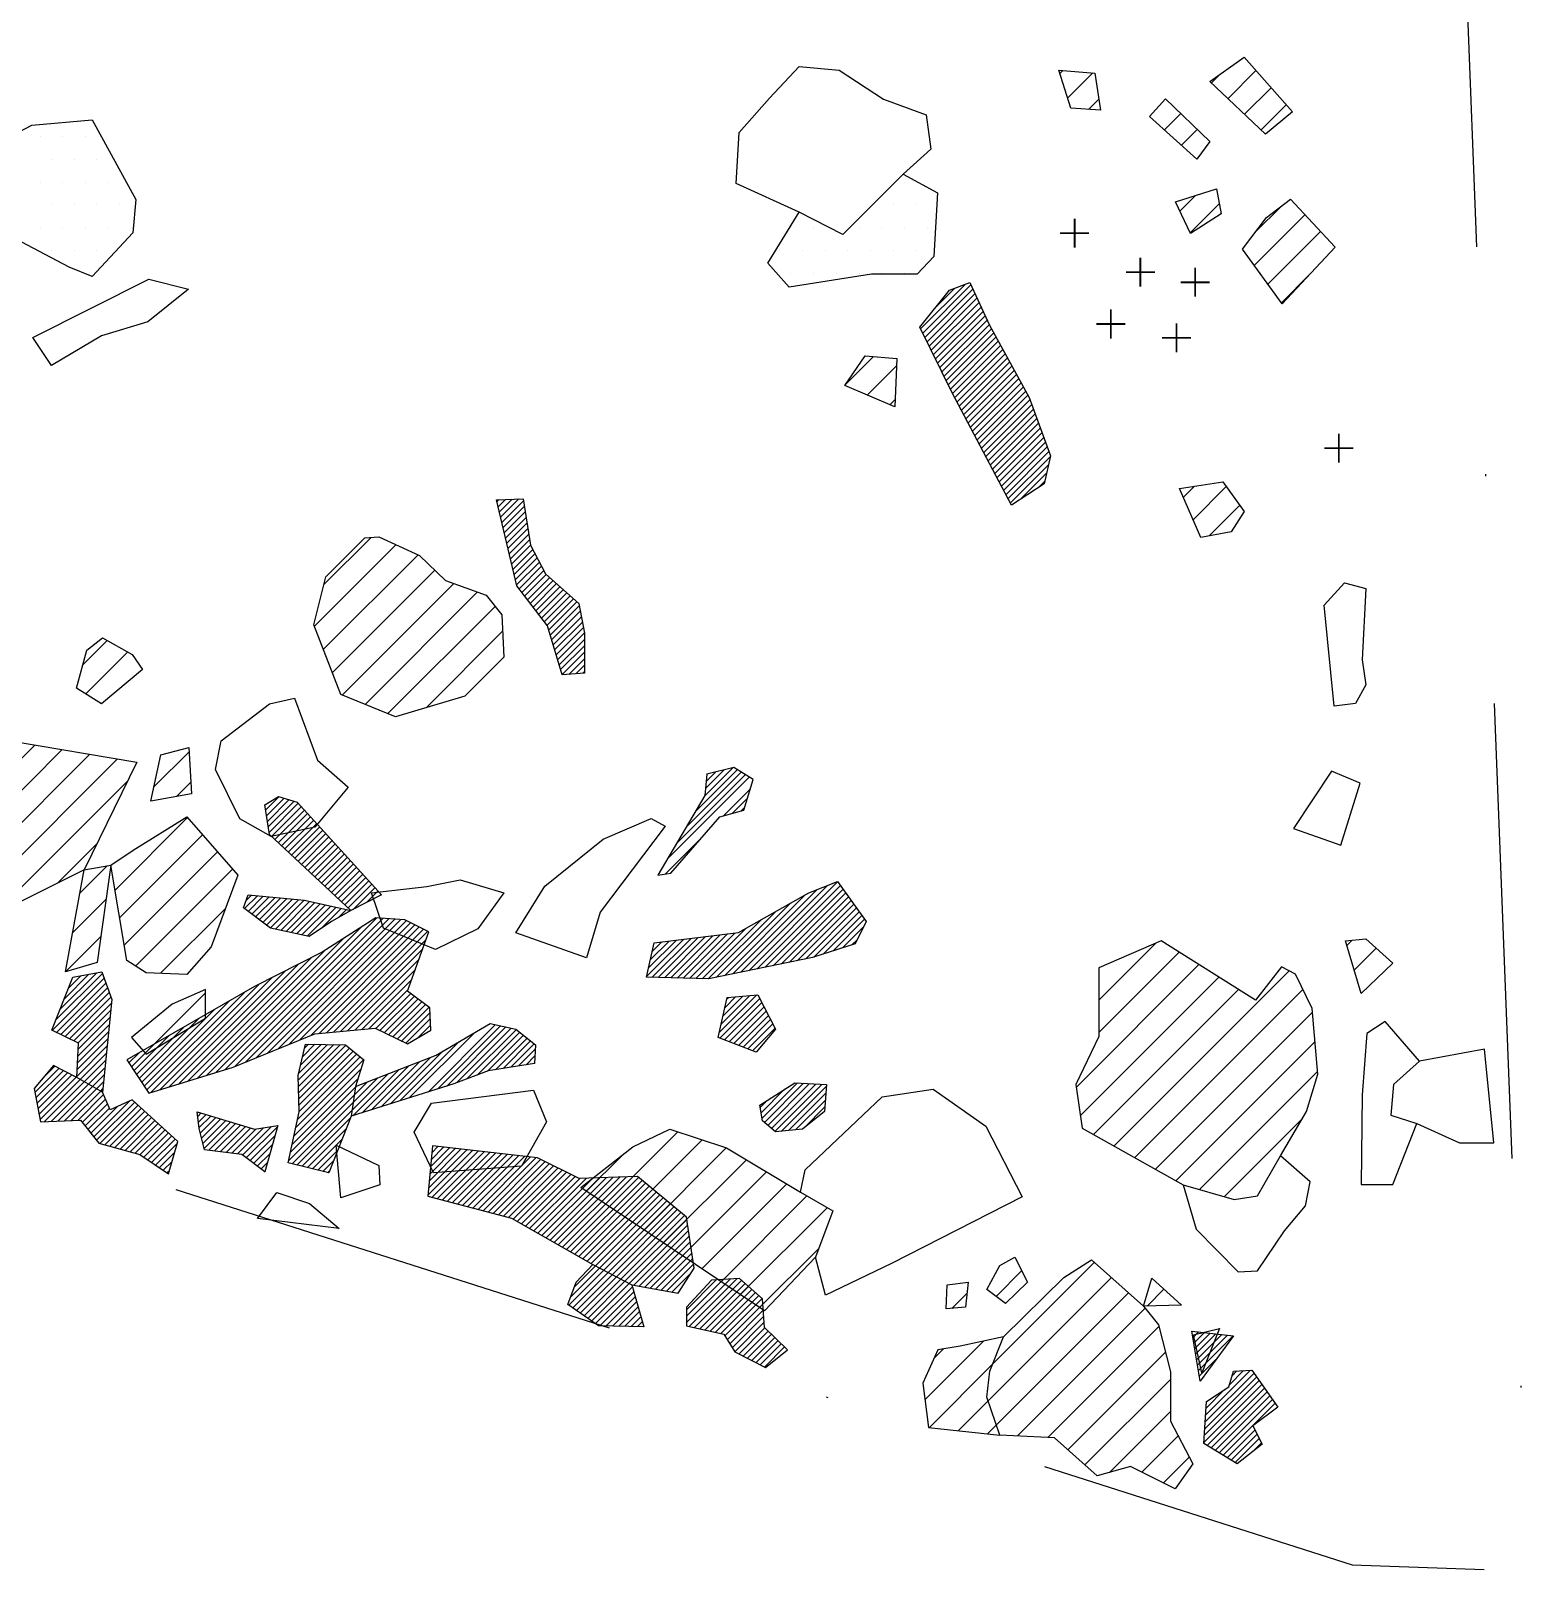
# Model space of a CAD drawing. Extents: x -854 to -490, y -1463 to -1199.
# Drawn here: x -572.4 to -490.1, y -1462.5 to -1377.9 of the extents above; entities that cross this region are included whole.
import ezdxf

# ---------------------------------------------------------------- set-up
doc = ezdxf.new("R2010")
doc.units = 0
doc.header["$LTSCALE"] = 25
doc.header["$MEASUREMENT"] = 0
doc.linetypes.add('STRICHPUNKTX2', pattern=[2, 1, -0.5, 0, -0.5])
doc.layers.get('0').update_dxf_attribs({"linetype": 'CONTINUOUS'})
for name, color, linetype in [('FEUER', 1, 'CONTINUOUS'), ('GRABUNGSGRENZE', 3, 'STRICHPUNKTX2'), ('KNOCHEN', 2, 'CONTINUOUS'), ('KNOCHENSCHRAFF', 2, 'CONTINUOUS'), ('STEINE', 4, 'CONTINUOUS'), ('STEINESCHRAFF', 4, 'CONTINUOUS')]:
    doc.layers.add(name, color=color, linetype=linetype)

# ---------------------------------------------------------------- blocks, each defined once
blk = doc.blocks.new('*X41')
at = {"color": 0}
for p, q in [((-523.496, -1394.298), (-521.058, -1391.86)), ((-523.379, -1394.535), (-520.734, -1391.89)), ((-523.262, -1394.772), (-520.623, -1392.132)), ((-523.146, -1395.008), (-520.512, -1392.375)), ((-522.668, -1393.117), (-521.614, -1392.062)), ((-523.029, -1395.245), (-520.401, -1392.618)), ((-522.912, -1395.482), (-520.29, -1392.86)), ((-522.795, -1395.719), (-520.18, -1393.103)), ((-522.678, -1395.955), (-520.069, -1393.346)), ((-522.562, -1396.192), (-519.958, -1393.588)), ((-522.445, -1396.429), (-519.847, -1393.831)), ((-522.328, -1396.666), (-519.736, -1394.074)), ((-522.211, -1396.902), (-519.612, -1394.303)), ((-522.094, -1397.139), (-519.487, -1394.531)), ((-521.978, -1397.376), (-519.361, -1394.759)), ((-521.861, -1397.613), (-519.235, -1394.987)), ((-521.743, -1397.849), (-519.109, -1395.215)), ((-521.621, -1398.08), (-518.984, -1395.443)), ((-521.499, -1398.311), (-518.858, -1395.67)), ((-521.376, -1398.542), (-518.732, -1395.898)), ((-521.254, -1398.773), (-518.607, -1396.126)), ((-521.132, -1399.005), (-518.481, -1396.354)), ((-521.009, -1399.236), (-518.355, -1396.582)), ((-520.887, -1399.467), (-518.23, -1396.81)), ((-520.764, -1399.698), (-518.104, -1397.038)), ((-520.642, -1399.929), (-517.978, -1397.265)), ((-520.52, -1400.161), (-517.852, -1397.493)), ((-520.397, -1400.392), (-517.727, -1397.721)), ((-520.275, -1400.623), (-517.601, -1397.949)), ((-520.153, -1400.854), (-517.489, -1398.191)), ((-520.03, -1401.085), (-517.395, -1398.45)), ((-519.908, -1401.316), (-517.3, -1398.709)), ((-519.785, -1401.548), (-517.205, -1398.967)), ((-519.663, -1401.779), (-517.111, -1399.226)), ((-519.541, -1402.01), (-517.016, -1399.485)), ((-519.418, -1402.241), (-516.921, -1399.744)), ((-519.296, -1402.472), (-516.827, -1400.003)), ((-519.174, -1402.704), (-516.732, -1400.262)), ((-519.051, -1402.935), (-516.638, -1400.521)), ((-518.929, -1403.166), (-516.543, -1400.78)), ((-518.807, -1403.397), (-516.448, -1401.039)), ((-518.684, -1403.628), (-516.365, -1401.309)), ((-518.562, -1403.859), (-516.473, -1401.77)), ((-518.012, -1403.664), (-516.58, -1402.231)), ((-516.98, -1402.985), (-516.688, -1402.692)), ((-546.781, -1403.794), (-546.667, -1403.68)), ((-546.713, -1404.08), (-546.301, -1403.668)), ((-546.645, -1404.366), (-545.934, -1403.655)), ((-546.578, -1404.652), (-545.568, -1403.642)), ((-546.51, -1404.937), (-545.313, -1403.74)), ((-546.442, -1405.223), (-545.264, -1404.045)), ((-546.374, -1405.509), (-545.215, -1404.35)), ((-546.307, -1405.795), (-545.166, -1404.655)), ((-546.239, -1406.081), (-545.117, -1404.959)), ((-546.171, -1406.367), (-545.069, -1405.264)), ((-546.104, -1406.653), (-545.02, -1405.569)), ((-546.036, -1406.938), (-544.971, -1405.873)), ((-545.968, -1407.224), (-544.922, -1406.178)), ((-545.9, -1407.51), (-544.802, -1406.412)), ((-545.833, -1407.796), (-544.682, -1406.645)), ((-545.765, -1408.082), (-544.561, -1406.878)), ((-545.697, -1408.368), (-544.441, -1407.111)), ((-545.56, -1408.583), (-544.32, -1407.344)), ((-545.406, -1408.783), (-544.2, -1407.577)), ((-545.252, -1408.983), (-544.064, -1407.795)), ((-545.099, -1409.183), (-543.877, -1407.962)), ((-544.945, -1409.383), (-543.69, -1408.128)), ((-544.792, -1409.583), (-543.503, -1408.294)), ((-544.638, -1409.783), (-543.315, -1408.461)), ((-544.485, -1409.983), (-543.128, -1408.627)), ((-544.331, -1410.183), (-542.941, -1408.793)), ((-544.177, -1410.383), (-542.754, -1408.96)), ((-544.024, -1410.583), (-542.567, -1409.126)), ((-543.933, -1410.845), (-542.379, -1409.292)), ((-543.85, -1411.117), (-542.249, -1409.515)), ((-543.768, -1411.388), (-542.193, -1409.813)), ((-543.686, -1411.66), (-542.137, -1410.111)), ((-543.604, -1411.931), (-542.081, -1410.408)), ((-543.522, -1412.203), (-542.025, -1410.706)), ((-543.44, -1412.474), (-541.969, -1411.004)), ((-543.358, -1412.746), (-541.967, -1411.355)), ((-543.276, -1413.017), (-541.967, -1411.708)), ((-543.194, -1413.289), (-541.967, -1412.062)), ((-542.829, -1413.277), (-541.967, -1412.415)), ((-542.443, -1413.245), (-541.967, -1412.769)), ((-542.057, -1413.213), (-541.967, -1413.122)), ((-580.788, -1417.648), (-580.735, -1417.596)), ((-580.715, -1417.929), (-580.52, -1417.735)), ((-580.642, -1418.21), (-580.305, -1417.873)), ((-580.569, -1418.49), (-580.09, -1418.012)), ((-580.496, -1418.771), (-579.875, -1418.15)), ((-580.423, -1419.051), (-579.66, -1418.289)), ((-580.35, -1419.332), (-579.445, -1418.427)), ((-580.277, -1419.613), (-579.23, -1418.566)), ((-535.877, -1420.821), (-533.573, -1418.517)), ((-535.362, -1419.953), (-533.818, -1418.408)), ((-535.313, -1419.55), (-534.284, -1418.521)), ((-580.204, -1419.893), (-579.015, -1418.704)), ((-580.131, -1420.174), (-578.8, -1418.843)), ((-580.058, -1420.454), (-578.585, -1418.981)), ((-579.985, -1420.735), (-578.498, -1419.247)), ((-537.42, -1423.424), (-532.917, -1418.922)), ((-536.905, -1422.557), (-533.136, -1418.787)), ((-536.391, -1421.689), (-533.354, -1418.652)), ((-535.279, -1419.163), (-534.75, -1418.634)), ((-535.246, -1418.776), (-535.217, -1418.746)), ((-591.327, -1421.47), (-589.511, -1419.654)), ((-591.256, -1421.753), (-589.164, -1419.661)), ((-591.186, -1422.036), (-588.818, -1419.668)), ((-591.115, -1422.319), (-588.471, -1419.675)), ((-591.101, -1420.891), (-589.857, -1419.647)), ((-590.754, -1422.311), (-588.124, -1419.682)), ((-590.704, -1420.14), (-590.204, -1419.64)), ((-590.304, -1422.215), (-587.971, -1419.882)), ((-589.853, -1422.118), (-588.031, -1420.296)), ((-583.714, -1421.636), (-581.992, -1419.913)), ((-583.606, -1421.881), (-581.785, -1420.06)), ((-583.6, -1421.168), (-582.199, -1419.767)), ((-583.498, -1422.126), (-581.577, -1420.206)), ((-583.279, -1420.494), (-582.406, -1419.621)), ((-582.958, -1419.819), (-582.613, -1419.474)), ((-579.912, -1421.015), (-578.462, -1419.566)), ((-579.839, -1421.296), (-578.427, -1419.884)), ((-579.727, -1421.538), (-578.391, -1420.202)), ((-559.484, -1420.74), (-558.736, -1419.992)), ((-559.436, -1421.045), (-558.464, -1420.073)), ((-559.388, -1421.351), (-558.191, -1420.155)), ((-559.34, -1421.657), (-557.919, -1420.236)), ((-534.329, -1421.041), (-532.851, -1419.563)), ((-533.845, -1420.91), (-533.004, -1420.07)), ((-589.403, -1422.021), (-588.092, -1420.71)), ((-588.953, -1421.925), (-588.152, -1421.124)), ((-583.389, -1422.371), (-581.37, -1420.352)), ((-583.281, -1422.617), (-581.163, -1420.499)), ((-583.173, -1422.862), (-580.956, -1420.645)), ((-583.064, -1423.107), (-580.749, -1420.791)), ((-582.863, -1423.26), (-580.541, -1420.938)), ((-582.537, -1423.287), (-580.334, -1421.084)), ((-579.556, -1421.72), (-578.356, -1420.52)), ((-579.385, -1421.902), (-578.32, -1420.838)), ((-559.292, -1421.962), (-557.686, -1420.356)), ((-559.157, -1422.181), (-557.517, -1420.541)), ((-558.974, -1422.351), (-557.349, -1420.726)), ((-558.791, -1422.521), (-557.18, -1420.911)), ((-558.607, -1422.692), (-557.012, -1421.096)), ((-533.361, -1420.78), (-533.158, -1420.577)), ((-588.503, -1421.828), (-588.213, -1421.538)), ((-582.211, -1423.314), (-580.127, -1421.231)), ((-581.884, -1423.341), (-579.92, -1421.377)), ((-581.558, -1423.368), (-579.882, -1421.693)), ((-579.214, -1422.085), (-578.285, -1421.156)), ((-558.424, -1422.862), (-556.843, -1421.281)), ((-558.241, -1423.033), (-556.675, -1421.466)), ((-558.058, -1423.203), (-556.506, -1421.652)), ((-557.875, -1423.374), (-556.338, -1421.837)), ((-581.231, -1423.395), (-580.103, -1422.267)), ((-580.905, -1423.422), (-580.324, -1422.841)), ((-579.042, -1422.267), (-578.941, -1422.166)), ((-557.692, -1423.544), (-556.169, -1422.022)), ((-557.509, -1423.715), (-556.001, -1422.207)), ((-557.326, -1423.885), (-555.832, -1422.392)), ((-557.143, -1424.056), (-555.664, -1422.577)), ((-556.96, -1424.226), (-555.495, -1422.762)), ((-537.534, -1424.245), (-535.501, -1422.213)), ((-587.885, -1426.867), (-584.677, -1423.66)), ((-587.617, -1426.246), (-584.88, -1423.508)), ((-585.223, -1423.498), (-585.082, -1423.357)), ((-580.578, -1423.45), (-580.544, -1423.416)), ((-556.777, -1424.397), (-555.327, -1422.947)), ((-556.594, -1424.567), (-555.158, -1423.132)), ((-556.411, -1424.738), (-554.99, -1423.317)), ((-556.228, -1424.908), (-554.821, -1423.502)), ((-556.045, -1425.079), (-554.653, -1423.687)), ((-588.687, -1429.437), (-583.667, -1424.417)), ((-588.671, -1429.067), (-583.869, -1424.266)), ((-588.654, -1428.697), (-584.071, -1424.114)), ((-588.421, -1428.11), (-584.273, -1423.963)), ((-588.153, -1427.489), (-584.475, -1423.811)), ((-555.861, -1425.249), (-554.484, -1423.872)), ((-555.678, -1425.42), (-554.316, -1424.057)), ((-555.495, -1425.59), (-554.147, -1424.242)), ((-555.312, -1425.761), (-553.979, -1424.427)), ((-588.703, -1429.806), (-583.465, -1424.568)), ((-555.129, -1425.931), (-553.81, -1424.612)), ((-554.946, -1426.102), (-553.642, -1424.797)), ((-554.672, -1426.181), (-553.473, -1424.982)), ((-553.942, -1425.805), (-553.305, -1425.168)), ((-553.212, -1425.429), (-553.136, -1425.353)), ((-534.278, -1429.829), (-529.818, -1425.369)), ((-533.833, -1429.737), (-529.189, -1425.094)), ((-533.388, -1429.645), (-528.612, -1424.87)), ((-532.942, -1429.554), (-528.056, -1424.667)), ((-532.497, -1429.462), (-527.908, -1424.872)), ((-532.052, -1429.371), (-527.759, -1425.078)), ((-531.607, -1429.279), (-527.611, -1425.283)), ((-588.719, -1430.176), (-584.005, -1425.462)), ((-560.64, -1426.138), (-559.932, -1425.43)), ((-560.562, -1425.707), (-560.254, -1425.399)), ((-560.439, -1426.291), (-559.61, -1425.462)), ((-560.238, -1426.443), (-559.288, -1425.493)), ((-560.036, -1426.596), (-558.966, -1425.525)), ((-559.835, -1426.748), (-558.644, -1425.557)), ((-559.634, -1426.901), (-558.322, -1425.588)), ((-559.433, -1427.053), (-558, -1425.62)), ((-559.232, -1427.206), (-557.678, -1425.651)), ((-558.945, -1427.272), (-557.356, -1425.683)), ((-558.654, -1427.334), (-557.064, -1425.745)), ((-558.362, -1427.397), (-556.774, -1425.809)), ((-558.071, -1427.459), (-556.484, -1425.872)), ((-557.78, -1427.521), (-556.195, -1425.936)), ((-557.489, -1427.584), (-555.905, -1426)), ((-557.197, -1427.646), (-555.615, -1426.063)), ((-556.435, -1427.237), (-555.325, -1426.127)), ((-555.482, -1426.637), (-555.035, -1426.191)), ((-534.723, -1429.92), (-530.633, -1425.83)), ((-531.162, -1429.188), (-527.463, -1425.489)), ((-530.717, -1429.096), (-527.315, -1425.694)), ((-530.272, -1429.005), (-527.167, -1425.899)), ((-529.827, -1428.913), (-527.019, -1426.105)), ((-588.735, -1430.546), (-584.564, -1426.374)), ((-535.505, -1429.995), (-532.263, -1426.753)), ((-535.161, -1430.005), (-531.448, -1426.292)), ((-529.372, -1428.812), (-526.87, -1426.31)), ((-528.847, -1428.64), (-526.722, -1426.516)), ((-528.322, -1428.469), (-526.574, -1426.721)), ((-588.768, -1431.286), (-585.383, -1427.901)), ((-588.752, -1430.916), (-585.122, -1427.287)), ((-583.025, -1428.018), (-582.782, -1427.774)), ((-582.981, -1428.327), (-582.334, -1427.68)), ((-582.936, -1428.636), (-581.887, -1427.587)), ((-582.892, -1428.945), (-581.44, -1427.493)), ((-582.848, -1429.255), (-580.992, -1427.399)), ((-582.804, -1429.564), (-580.811, -1427.571)), ((-582.682, -1429.796), (-580.739, -1427.853)), ((-538.537, -1429.845), (-536.515, -1427.823)), ((-538.44, -1429.394), (-536.918, -1427.872)), ((-538.342, -1428.943), (-537.32, -1427.921)), ((-538.252, -1429.914), (-536.113, -1427.775)), ((-537.909, -1429.924), (-535.711, -1427.726)), ((-537.565, -1429.934), (-535.308, -1427.677)), ((-537.222, -1429.944), (-534.906, -1427.628)), ((-536.878, -1429.954), (-534.504, -1427.58)), ((-536.535, -1429.964), (-534.102, -1427.531)), ((-536.191, -1429.974), (-533.699, -1427.482)), ((-535.848, -1429.985), (-533.078, -1427.215)), ((-527.797, -1428.298), (-526.622, -1427.122)), ((-527.272, -1428.126), (-526.975, -1427.829)), ((-593.935, -1429.735), (-592.852, -1428.653)), ((-593.839, -1429.286), (-593.074, -1428.52)), ((-593.744, -1428.837), (-593.478, -1428.571)), ((-588.8, -1432.025), (-585.34, -1428.565)), ((-588.784, -1431.655), (-585.362, -1428.233)), ((-582.547, -1430.014), (-580.666, -1428.134)), ((-582.411, -1430.232), (-580.594, -1428.415)), ((-582.275, -1430.45), (-580.521, -1428.696)), ((-538.245, -1428.493), (-537.722, -1427.97)), ((-538.148, -1428.042), (-538.125, -1428.018)), ((-594.222, -1431.083), (-592.702, -1429.563)), ((-594.126, -1430.633), (-592.752, -1429.26)), ((-594.031, -1430.184), (-592.802, -1428.956)), ((-588.616, -1432.195), (-585.319, -1428.897)), ((-588.373, -1432.305), (-585.298, -1429.23)), ((-588.13, -1432.416), (-585.276, -1429.562)), ((-582.14, -1430.668), (-580.449, -1428.977)), ((-582.004, -1430.886), (-580.353, -1429.234)), ((-581.868, -1431.104), (-580.216, -1429.451)), ((-594.317, -1431.532), (-592.652, -1429.867)), ((-594.179, -1431.747), (-592.602, -1430.17)), ((-587.887, -1432.526), (-585.255, -1429.894)), ((-587.644, -1432.636), (-585.245, -1430.238)), ((-581.733, -1431.321), (-580.079, -1429.668)), ((-581.597, -1431.539), (-579.942, -1429.884)), ((-581.461, -1431.757), (-579.805, -1430.101)), ((-593.894, -1431.816), (-592.552, -1430.474)), ((-593.61, -1431.885), (-592.502, -1430.778)), ((-593.326, -1431.954), (-592.452, -1431.081)), ((-587.401, -1432.747), (-585.261, -1430.607)), ((-587.158, -1432.857), (-585.276, -1430.976)), ((-581.196, -1431.846), (-579.904, -1430.554)), ((-580.665, -1431.668), (-580.028, -1431.031)), ((-534.566, -1432.945), (-532.496, -1430.875)), ((-534.522, -1433.255), (-532.337, -1431.07)), ((-534.459, -1432.485), (-532.885, -1430.911)), ((-534.352, -1432.024), (-533.274, -1430.946)), ((-534.268, -1433.354), (-532.217, -1431.303)), ((-534.245, -1431.564), (-533.663, -1430.982)), ((-534.138, -1431.103), (-534.052, -1431.017)), ((-593.041, -1432.024), (-592.402, -1431.385)), ((-592.757, -1432.093), (-592.352, -1431.688)), ((-592.473, -1432.162), (-592.303, -1431.992)), ((-586.743, -1432.797), (-585.292, -1431.345)), ((-586.301, -1432.708), (-585.308, -1431.714)), ((-585.859, -1432.62), (-585.323, -1432.084)), ((-534.013, -1433.453), (-532.097, -1431.537)), ((-533.759, -1433.552), (-531.977, -1431.771)), ((-533.504, -1433.651), (-531.857, -1432.004)), ((-585.417, -1432.531), (-585.339, -1432.453)), ((-533.25, -1433.751), (-531.737, -1432.238)), ((-532.996, -1433.85), (-531.617, -1432.471)), ((-532.741, -1433.949), (-531.497, -1432.705)), ((-580.901, -1435.793), (-578.542, -1433.434)), ((-580.635, -1435.881), (-578.23, -1433.475)), ((-580.417, -1434.955), (-578.854, -1433.392)), ((-580.369, -1435.968), (-577.918, -1433.517)), ((-580.103, -1436.056), (-577.606, -1433.558)), ((-579.837, -1436.143), (-577.294, -1433.6)), ((-579.711, -1433.896), (-579.166, -1433.351)), ((-579.571, -1436.231), (-577.027, -1433.687)), ((-579.305, -1436.319), (-576.951, -1433.965)), ((-579.039, -1436.406), (-576.875, -1434.242)), ((-578.773, -1436.494), (-576.8, -1434.52)), ((-578.507, -1436.581), (-576.695, -1434.769)), ((-578.241, -1436.669), (-576.439, -1434.866)), ((-577.975, -1436.757), (-576.182, -1434.963)), ((-577.709, -1436.844), (-575.926, -1435.061)), ((-577.443, -1436.932), (-575.669, -1435.158)), ((-577.178, -1437.019), (-575.413, -1435.255)), ((-576.912, -1437.107), (-575.424, -1435.619)), ((-532.26, -1437.357), (-530.968, -1436.065)), ((-532.207, -1437.658), (-530.265, -1435.715)), ((-532.08, -1437.883), (-529.931, -1435.734)), ((-531.889, -1438.047), (-529.597, -1435.754)), ((-531.699, -1438.21), (-529.263, -1435.773)), ((-531.508, -1438.373), (-528.929, -1435.793)), ((-531.155, -1438.373), (-528.676, -1435.894)), ((-530.76, -1438.332), (-528.702, -1436.274)), ((-576.646, -1437.195), (-575.836, -1436.385)), ((-576.38, -1437.282), (-576.247, -1437.15)), ((-532.314, -1437.057), (-531.929, -1436.672)), ((-530.366, -1438.291), (-528.728, -1436.654)), ((-529.899, -1438.177), (-528.755, -1437.033)), ((-536.355, -1448.876), (-533.964, -1446.485)), ((-536.355, -1448.523), (-534.343, -1446.511)), ((-536.207, -1449.082), (-533.585, -1446.46)), ((-536.355, -1448.169), (-534.722, -1446.536)), ((-535.918, -1449.147), (-533.331, -1446.559)), ((-535.63, -1449.212), (-533.142, -1446.724)), ((-535.341, -1449.276), (-532.954, -1446.89)), ((-535.052, -1449.341), (-532.766, -1447.055)), ((-534.764, -1449.406), (-532.578, -1447.221)), ((-534.475, -1449.471), (-532.39, -1447.386)), ((-534.255, -1449.605), (-532.202, -1447.552)), ((-534.119, -1449.822), (-532.161, -1447.864)), ((-533.982, -1450.038), (-532.14, -1448.196)), ((-533.845, -1450.255), (-532.118, -1448.528)), ((-533.708, -1450.472), (-532.096, -1448.86)), ((-533.475, -1450.593), (-532.054, -1449.172)), ((-533.242, -1450.713), (-531.874, -1449.345)), ((-533.008, -1450.833), (-531.693, -1449.518)), ((-532.775, -1450.953), (-531.513, -1449.691)), ((-532.542, -1451.073), (-531.333, -1449.864)), ((-508.596, -1449.401), (-508.547, -1449.352)), ((-508.545, -1449.704), (-508.228, -1449.387)), ((-508.495, -1450.007), (-507.91, -1449.423)), ((-508.444, -1450.31), (-507.592, -1449.458)), ((-508.394, -1450.613), (-507.273, -1449.493)), ((-508.343, -1450.916), (-506.955, -1449.529)), ((-508.292, -1451.219), (-506.637, -1449.564)), ((-508.242, -1451.522), (-506.319, -1449.599)), ((-532.308, -1451.193), (-531.152, -1450.037)), ((-532.075, -1451.314), (-530.972, -1450.21)), ((-508.191, -1451.825), (-507.276, -1450.91)), ((-507.838, -1453.947), (-505.379, -1451.487)), ((-506.535, -1452.291), (-505.751, -1451.506)), ((-506.388, -1451.79), (-506.123, -1451.525)), ((-507.938, -1455.461), (-504.745, -1452.268)), ((-507.913, -1455.083), (-504.891, -1452.06)), ((-507.888, -1454.704), (-505.036, -1451.852)), ((-507.863, -1454.325), (-505.182, -1451.644)), ((-507.813, -1453.568), (-506.799, -1452.555)), ((-507.748, -1455.625), (-504.599, -1452.476)), ((-507.528, -1455.759), (-504.454, -1452.684)), ((-507.309, -1455.893), (-504.308, -1452.892)), ((-507.089, -1456.027), (-504.163, -1453.1)), ((-506.87, -1456.161), (-504.017, -1453.308)), ((-503.893, -1453.538), (-503.871, -1453.516)), ((-506.65, -1456.295), (-505.127, -1454.771)), ((-506.431, -1456.429), (-505.009, -1455.007)), ((-506.211, -1456.563), (-504.891, -1455.242)), ((-505.264, -1455.969), (-504.773, -1455.478))]:
    blk.add_line(p, q, dxfattribs=at)
blk = doc.blocks.new('*X42')
at = {"color": 0}
for p, q in [((-561.715, -1434.991), (-553.376, -1426.653)), ((-561.194, -1434.825), (-553.044, -1426.675)), ((-560.596, -1434.58), (-552.712, -1426.696)), ((-559.997, -1434.335), (-552.38, -1426.717)), ((-559.398, -1434.09), (-552.048, -1426.739)), ((-558.8, -1433.844), (-551.752, -1426.796)), ((-558.201, -1433.599), (-551.516, -1426.914)), ((-557.602, -1433.354), (-551.28, -1427.032)), ((-562.736, -1435.306), (-555.25, -1427.82)), ((-562.226, -1435.149), (-554.272, -1427.196)), ((-557.004, -1433.109), (-551.044, -1427.15)), ((-556.535, -1432.994), (-550.809, -1427.267)), ((-556.145, -1432.958), (-550.573, -1427.385)), ((-555.756, -1432.922), (-550.664, -1427.83)), ((-563.247, -1435.464), (-556.228, -1428.444)), ((-555.366, -1432.886), (-550.858, -1428.377)), ((-564.78, -1435.936), (-558.418, -1429.574)), ((-564.269, -1435.778), (-557.701, -1429.21)), ((-563.758, -1435.621), (-556.983, -1428.846)), ((-554.976, -1432.849), (-551.052, -1428.925)), ((-554.587, -1432.813), (-551.253, -1429.479)), ((-571.217, -1432.827), (-568.357, -1429.967)), ((-571.019, -1432.275), (-568.452, -1429.708)), ((-570.979, -1432.942), (-568.262, -1430.226)), ((-570.78, -1431.683), (-568.758, -1429.661)), ((-570.541, -1431.09), (-569.197, -1429.746)), ((-570.303, -1430.498), (-569.635, -1429.831)), ((-565.802, -1436.251), (-559.853, -1430.302)), ((-565.291, -1436.093), (-559.136, -1429.938)), ((-554.197, -1432.777), (-551.454, -1430.035)), ((-570.74, -1433.057), (-568.168, -1430.484)), ((-570.502, -1433.172), (-568.073, -1430.743)), ((-570.263, -1433.287), (-567.978, -1431.002)), ((-566.149, -1435.89), (-561.473, -1431.214)), ((-566.007, -1436.102), (-560.645, -1430.74)), ((-553.807, -1432.741), (-551.656, -1430.59)), ((-553.437, -1432.725), (-551.514, -1430.801)), ((-553.199, -1432.84), (-551.312, -1430.953)), ((-552.961, -1432.956), (-551.11, -1431.104)), ((-552.723, -1433.071), (-550.908, -1431.256)), ((-570.025, -1433.402), (-567.947, -1431.325)), ((-569.786, -1433.517), (-567.986, -1431.717)), ((-569.779, -1433.863), (-568.026, -1432.11)), ((-566.29, -1435.678), (-562.3, -1431.688)), ((-552.485, -1433.187), (-550.706, -1431.407)), ((-552.247, -1433.302), (-550.504, -1431.559)), ((-552.009, -1433.418), (-550.453, -1431.861)), ((-569.819, -1434.61), (-568.104, -1432.895)), ((-569.799, -1434.237), (-568.065, -1432.503)), ((-566.573, -1435.254), (-563.956, -1432.637)), ((-566.432, -1435.466), (-563.128, -1432.162)), ((-551.771, -1433.533), (-550.438, -1432.2)), ((-551.594, -1436.538), (-548.013, -1432.957)), ((-551.119, -1433.235), (-550.424, -1432.54)), ((-550.561, -1436.212), (-546.864, -1432.515)), ((-550.044, -1436.049), (-546.573, -1432.578)), ((-549.528, -1435.886), (-546.282, -1432.64)), ((-548.998, -1435.71), (-545.99, -1432.702)), ((-548.429, -1435.495), (-545.709, -1432.774)), ((-547.86, -1435.279), (-545.513, -1432.932)), ((-569.859, -1435.358), (-568.182, -1433.681)), ((-569.839, -1434.984), (-568.143, -1433.288)), ((-566.856, -1434.83), (-565.611, -1433.585)), ((-566.715, -1435.042), (-564.784, -1433.111)), ((-557.686, -1435.559), (-555.739, -1433.612)), ((-557.677, -1435.904), (-555.393, -1433.62)), ((-557.669, -1436.249), (-555.069, -1433.649)), ((-557.664, -1435.183), (-556.085, -1433.604)), ((-557.66, -1436.593), (-554.872, -1433.806)), ((-557.555, -1434.721), (-556.43, -1433.596)), ((-557.446, -1434.259), (-556.776, -1433.588)), ((-557.338, -1433.797), (-557.121, -1433.58)), ((-552.111, -1436.702), (-548.868, -1433.459)), ((-547.291, -1435.064), (-545.318, -1433.09)), ((-546.861, -1434.987), (-545.122, -1433.249)), ((-546.44, -1434.919), (-544.927, -1433.407)), ((-546.019, -1434.852), (-544.732, -1433.565)), ((-569.67, -1435.523), (-568.221, -1434.074)), ((-569.445, -1435.651), (-568.26, -1434.466)), ((-566.998, -1434.618), (-566.439, -1434.059)), ((-557.835, -1438.183), (-554.086, -1434.434)), ((-557.737, -1437.731), (-554.283, -1434.277)), ((-557.651, -1436.938), (-554.676, -1433.963)), ((-557.642, -1437.283), (-554.479, -1434.12)), ((-553.661, -1437.191), (-551.008, -1434.538)), ((-553.144, -1437.028), (-550.427, -1434.311)), ((-552.628, -1436.865), (-549.723, -1433.96)), ((-545.597, -1434.784), (-544.67, -1433.857)), ((-545.176, -1434.717), (-544.689, -1434.229)), ((-544.755, -1434.649), (-544.707, -1434.601)), ((-572.161, -1436.245), (-570.827, -1434.912)), ((-572.103, -1436.541), (-570.595, -1435.033)), ((-572.046, -1436.837), (-570.362, -1435.154)), ((-571.988, -1437.133), (-570.129, -1435.274)), ((-571.93, -1437.429), (-569.897, -1435.395)), ((-571.873, -1437.725), (-569.67, -1435.523)), ((-571.732, -1435.463), (-571.06, -1434.791)), ((-569.22, -1435.78), (-568.3, -1434.859)), ((-568.995, -1435.908), (-568.339, -1435.252)), ((-558.032, -1439.087), (-554.389, -1435.444)), ((-557.934, -1438.635), (-554.23, -1434.932)), ((-554.737, -1437.206), (-552.75, -1435.219)), ((-554.694, -1437.517), (-552.169, -1434.992)), ((-554.672, -1436.787), (-553.331, -1435.446)), ((-554.177, -1437.354), (-551.589, -1434.765)), ((-571.643, -1437.848), (-569.445, -1435.651)), ((-571.272, -1437.831), (-569.22, -1435.78)), ((-570.901, -1437.814), (-568.995, -1435.908)), ((-570.53, -1437.796), (-568.77, -1436.037)), ((-570.159, -1437.779), (-568.545, -1436.165)), ((-569.788, -1437.762), (-568.382, -1436.356)), ((-568.77, -1436.037), (-568.378, -1435.644)), ((-568.545, -1436.165), (-568.417, -1436.037)), ((-558.229, -1439.991), (-554.606, -1436.368)), ((-558.131, -1439.539), (-554.541, -1435.949)), ((-554.606, -1436.368), (-553.911, -1435.673)), ((-554.541, -1435.949), (-554.492, -1435.901)), ((-569.556, -1437.883), (-568.277, -1436.604)), ((-569.398, -1438.079), (-568.172, -1436.853)), ((-569.241, -1438.275), (-568.068, -1437.102)), ((-569.084, -1438.472), (-567.619, -1437.007)), ((-568.927, -1438.668), (-566.966, -1436.708)), ((-568.77, -1438.865), (-566.667, -1436.762)), ((-568.592, -1439.041), (-566.483, -1436.931)), ((-568.314, -1439.116), (-566.299, -1437.101)), ((-558.033, -1440.149), (-554.672, -1436.787)), ((-557.75, -1440.219), (-554.737, -1437.206)), ((-568.037, -1439.192), (-566.114, -1437.27)), ((-567.759, -1439.268), (-565.93, -1437.439)), ((-567.481, -1439.343), (-565.746, -1437.608)), ((-567.203, -1439.419), (-565.561, -1437.777)), ((-566.925, -1439.495), (-565.377, -1437.947)), ((-563.214, -1437.551), (-563.024, -1437.362)), ((-563.178, -1437.869), (-562.754, -1437.445)), ((-563.143, -1438.187), (-562.483, -1437.528)), ((-563.072, -1438.471), (-562.212, -1437.61)), ((-562.999, -1438.751), (-561.942, -1437.693)), ((-562.926, -1439.031), (-561.671, -1437.776)), ((-562.853, -1439.312), (-561.4, -1437.859)), ((-562.6, -1439.412), (-561.13, -1437.942)), ((-562.285, -1439.451), (-560.859, -1438.025)), ((-557.467, -1440.29), (-554.833, -1437.655)), ((-566.647, -1439.571), (-565.192, -1438.116)), ((-566.376, -1439.653), (-565.008, -1438.285)), ((-566.166, -1439.796), (-564.824, -1438.454)), ((-565.955, -1439.939), (-564.639, -1438.623)), ((-565.744, -1440.081), (-564.455, -1438.793)), ((-561.971, -1439.49), (-560.588, -1438.108)), ((-561.656, -1439.53), (-560.317, -1438.191)), ((-561.342, -1439.569), (-560.025, -1438.252)), ((-561.028, -1439.608), (-559.604, -1438.185)), ((-560.744, -1439.677), (-559.183, -1438.117)), ((-560.543, -1439.83), (-558.829, -1438.116)), ((-560.342, -1439.983), (-558.966, -1438.607)), ((-557.184, -1440.361), (-555.062, -1438.238)), ((-556.901, -1440.431), (-555.291, -1438.82)), ((-565.533, -1440.224), (-564.342, -1439.033)), ((-565.322, -1440.367), (-564.483, -1439.528)), ((-560.141, -1440.135), (-559.103, -1439.097)), ((-559.94, -1440.288), (-559.24, -1439.588)), ((-556.618, -1440.502), (-555.52, -1439.403)), ((-550.557, -1441.865), (-548.118, -1439.426)), ((-550.521, -1441.476), (-548.436, -1439.39)), ((-550.485, -1441.086), (-548.753, -1439.354)), ((-550.449, -1440.697), (-549.07, -1439.317)), ((-550.413, -1440.307), (-549.387, -1439.281)), ((-550.377, -1439.918), (-549.704, -1439.245)), ((-550.341, -1439.528), (-550.021, -1439.208)), ((-550.326, -1441.988), (-547.801, -1439.463)), ((-550.047, -1442.062), (-547.484, -1439.499)), ((-549.768, -1442.136), (-547.167, -1439.536)), ((-549.489, -1442.211), (-546.85, -1439.572)), ((-549.209, -1442.285), (-546.533, -1439.608)), ((-548.93, -1442.36), (-546.215, -1439.645)), ((-548.651, -1442.434), (-545.898, -1439.681)), ((-548.372, -1442.508), (-545.581, -1439.718)), ((-548.093, -1442.583), (-545.264, -1439.754)), ((-565.111, -1440.51), (-564.624, -1440.022)), ((-564.901, -1440.652), (-564.765, -1440.517)), ((-559.739, -1440.441), (-559.378, -1440.079)), ((-559.538, -1440.593), (-559.515, -1440.57)), ((-556.335, -1440.572), (-555.749, -1439.986)), ((-556.053, -1440.643), (-555.977, -1440.568)), ((-547.813, -1442.657), (-544.947, -1439.79)), ((-547.534, -1442.731), (-544.63, -1439.827)), ((-547.255, -1442.806), (-544.373, -1439.924)), ((-546.976, -1442.88), (-544.136, -1440.04)), ((-546.697, -1442.954), (-543.898, -1440.156)), ((-546.417, -1443.029), (-543.661, -1440.272)), ((-546.138, -1443.103), (-543.423, -1440.388)), ((-545.882, -1443.201), (-543.186, -1440.504)), ((-545.657, -1443.329), (-542.948, -1440.62)), ((-545.431, -1443.457), (-542.711, -1440.736)), ((-545.206, -1443.585), (-542.473, -1440.852)), ((-544.98, -1443.713), (-542.221, -1440.953)), ((-544.755, -1443.841), (-541.855, -1440.942)), ((-544.529, -1443.969), (-541.49, -1440.93)), ((-544.304, -1444.097), (-541.125, -1440.918)), ((-544.078, -1444.225), (-540.76, -1440.907)), ((-543.853, -1444.353), (-540.394, -1440.895)), ((-543.627, -1444.481), (-540.029, -1440.883)), ((-543.402, -1444.609), (-539.664, -1440.871)), ((-543.176, -1444.737), (-539.299, -1440.86)), ((-542.951, -1444.865), (-538.991, -1440.906)), ((-542.725, -1444.993), (-538.798, -1441.066)), ((-542.5, -1445.121), (-538.605, -1441.226)), ((-542.274, -1445.249), (-538.411, -1441.387)), ((-542.048, -1445.377), (-538.218, -1441.547)), ((-541.823, -1445.505), (-538.025, -1441.707)), ((-541.597, -1445.633), (-537.832, -1441.868)), ((-541.368, -1445.758), (-537.638, -1442.028)), ((-541.136, -1445.879), (-537.445, -1442.188)), ((-540.904, -1446.001), (-537.252, -1442.349)), ((-540.672, -1446.122), (-537.059, -1442.509)), ((-540.44, -1446.244), (-536.865, -1442.669)), ((-540.208, -1446.365), (-536.672, -1442.83)), ((-539.976, -1446.487), (-536.479, -1442.99)), ((-539.744, -1446.608), (-536.34, -1443.205)), ((-539.512, -1446.73), (-536.295, -1443.513)), ((-539.256, -1446.828), (-536.25, -1443.822)), ((-538.957, -1446.882), (-536.205, -1444.13)), ((-538.657, -1446.936), (-536.16, -1444.439)), ((-538.357, -1446.989), (-536.115, -1444.747)), ((-538.057, -1447.043), (-536.07, -1445.056)), ((-537.758, -1447.097), (-536.025, -1445.365)), ((-537.458, -1447.151), (-535.98, -1445.673)), ((-542.82, -1447.916), (-540.904, -1446.001)), ((-542.714, -1447.457), (-541.136, -1445.879)), ((-542.611, -1448.062), (-540.672, -1446.122)), ((-542.502, -1446.892), (-541.368, -1445.758)), ((-542.403, -1448.207), (-540.44, -1446.244)), ((-542.194, -1448.352), (-540.208, -1446.365)), ((-541.986, -1448.497), (-539.976, -1446.487)), ((-537.158, -1447.205), (-536.123, -1446.17)), ((-541.778, -1448.642), (-539.744, -1446.608)), ((-541.569, -1448.787), (-539.512, -1446.73)), ((-541.361, -1448.932), (-539.332, -1446.904)), ((-541.126, -1449.051), (-539.253, -1447.178)), ((-536.859, -1447.259), (-536.723, -1447.123)), ((-540.78, -1449.058), (-539.174, -1447.452)), ((-540.433, -1449.065), (-539.094, -1447.726)), ((-540.087, -1449.072), (-539.015, -1448.001)), ((-539.74, -1449.079), (-538.936, -1448.275)), ((-539.393, -1449.086), (-538.856, -1448.549)), ((-539.047, -1449.093), (-538.777, -1448.823)), ((-538.7, -1449.1), (-538.698, -1449.098))]:
    blk.add_line(p, q, dxfattribs=at)
blk = doc.blocks.new('LB')
at = {"layer": 'FEUER', "const_width": 0.1}
for points in [[(0, 0), (0, -1.6)], [(-0.8, -0.8), (0.8, -0.8)]]:
    blk.add_lwpolyline(points, dxfattribs=at)
blk = doc.blocks.new('*X48')
at = {"color": 0}
for p, q in [((-550.605, -1339.029), (-548.525, -1336.949)), ((-549.878, -1340.07), (-546.429, -1336.621)), ((-549.151, -1341.111), (-545.689, -1337.649)), ((-549.108, -1342.836), (-544.95, -1338.677)), ((-548.111, -1343.606), (-544.656, -1340.151)), ((-547.113, -1344.376), (-546.166, -1343.429)), ((-553.332, -1348.827), (-549.492, -1344.987)), ((-552.697, -1349.96), (-548.262, -1345.525)), ((-551.397, -1350.428), (-547.032, -1346.062)), ((-549.926, -1350.725), (-546.268, -1347.066)), ((-564.514, -1356.474), (-556.73, -1348.69)), ((-563.326, -1357.053), (-555.376, -1349.104)), ((-547.82, -1350.386), (-546.054, -1348.621)), ((-565.702, -1355.894), (-559.588, -1349.78)), ((-566.89, -1355.314), (-562.23, -1350.654)), ((-562.138, -1357.633), (-554.666, -1350.161)), ((-560.95, -1358.212), (-553.956, -1351.218)), ((-559.874, -1358.905), (-553.245, -1352.276)), ((-567.389, -1354.046), (-566.324, -1352.98)), ((-558.843, -1359.641), (-552.535, -1353.333)), ((-610.976, -1355.206), (-610.549, -1354.779)), ((-557.812, -1360.378), (-551.825, -1354.391)), ((-611.203, -1357.201), (-609.473, -1355.471)), ((-552.289, -1356.623), (-551.114, -1355.448)), ((-610.358, -1358.123), (-608.397, -1356.162)), ((-607.513, -1357.046), (-607.32, -1356.854)), ((-553.887, -1372.363), (-548.338, -1366.815)), ((-555.129, -1371.837), (-550.803, -1367.511)), ((-556.084, -1371.025), (-553.084, -1368.025)), ((-555.981, -1369.154), (-554.827, -1368)), ((-551.917, -1372.161), (-548.233, -1368.476)), ((-549.944, -1371.955), (-548.163, -1370.175)), ((-509.778, -1375.984), (-508.272, -1374.478)), ((-508.507, -1376.481), (-508.461, -1376.435)), ((-515.849, -1380.287), (-515.681, -1380.119)), ((-515.423, -1381.629), (-514.039, -1380.245)), ((-507.518, -1380.795), (-507.019, -1380.296)), ((-506.611, -1381.656), (-505.076, -1380.121)), ((-505.705, -1382.517), (-504.248, -1381.06)), ((-514.276, -1382.249), (-513.707, -1381.681)), ((-504.798, -1383.378), (-503.419, -1381.999)), ((-510.103, -1383.38), (-509.209, -1382.485)), ((-509.173, -1384.218), (-508.306, -1383.35)), ((-592.768, -1386.496), (-590.857, -1384.584)), ((-591.585, -1387.08), (-589.741, -1385.236)), ((-590.401, -1387.664), (-588.911, -1386.174)), ((-509.253, -1387.833), (-508.404, -1386.984)), ((-508.687, -1389.035), (-507.096, -1387.444)), ((-505.17, -1390.821), (-502.383, -1388.034)), ((-505.113, -1388.997), (-503.678, -1387.561)), ((-504.424, -1391.843), (-501.534, -1388.953)), ((-503.679, -1392.866), (-502.088, -1391.275))]:
    blk.add_line(p, q, dxfattribs=at)
blk = doc.blocks.new('*X49')
at = {"color": 0}
for p, q in [((-527.638, -1397.38), (-526.086, -1395.827)), ((-526.432, -1397.941), (-524.828, -1396.337)), ((-525.192, -1398.469), (-524.898, -1398.175)), ((-509.067, -1403.557), (-508.448, -1402.939)), ((-508.531, -1404.789), (-506.704, -1402.962)), ((-507.652, -1405.678), (-505.965, -1403.99)), ((-556.281, -1408.345), (-553.688, -1405.752)), ((-556.806, -1410.637), (-552.323, -1406.155)), ((-556.313, -1411.912), (-551.108, -1406.707)), ((-555.819, -1413.186), (-550.188, -1407.555)), ((-555.278, -1414.413), (-549.148, -1408.282)), ((-554.021, -1414.923), (-547.851, -1408.753)), ((-552.764, -1415.434), (-546.87, -1409.541)), ((-550.669, -1415.107), (-546.46, -1410.898)), ((-569.526, -1412.751), (-568.194, -1411.419)), ((-569.357, -1414.35), (-567.062, -1412.055)), ((-591.428, -1416.975), (-589.072, -1414.619)), ((-590.467, -1417.782), (-588.624, -1415.939)), ((-580.642, -1416.796), (-579.731, -1415.885)), ((-580.786, -1418.708), (-578.218, -1416.14)), ((-580.595, -1420.285), (-576.705, -1416.394)), ((-580.223, -1421.68), (-575.192, -1416.649)), ((-579.696, -1422.921), (-573.678, -1416.903)), ((-588.481, -1417.564), (-588.176, -1417.259)), ((-579.169, -1424.162), (-572.165, -1417.158)), ((-578.643, -1425.403), (-570.652, -1417.412)), ((-577.458, -1425.986), (-569.139, -1417.667)), ((-565.62, -1419.452), (-563.692, -1417.524)), ((-576.074, -1426.37), (-567.625, -1417.921)), ((-574.434, -1426.498), (-567.06, -1419.124)), ((-564.383, -1419.982), (-563.592, -1419.191)), ((-567.755, -1425.122), (-563.774, -1421.141)), ((-613.996, -1423.633), (-612.674, -1422.312)), ((-570.896, -1424.727), (-568.765, -1422.597)), ((-567.504, -1426.639), (-562.95, -1422.085)), ((-612.882, -1424.287), (-611.806, -1423.211)), ((-611.732, -1424.905), (-610.305, -1423.478)), ((-610.595, -1425.535), (-608.485, -1423.425)), ((-567.253, -1428.156), (-562.126, -1423.029)), ((-609.485, -1426.193), (-607.556, -1424.265)), ((-569.691, -1425.29), (-568.19, -1423.789)), ((-566.628, -1429.298), (-561.302, -1423.972)), ((-570.083, -1427.45), (-568.247, -1425.614)), ((-565.256, -1429.694), (-561.689, -1426.127)), ((-608.375, -1426.851), (-607.976, -1426.452)), ((-570.475, -1429.61), (-568.541, -1427.675)), ((-500.084, -1428.161), (-499.797, -1427.874)), ((-513.702, -1431.173), (-510.552, -1428.023)), ((-513.702, -1432.941), (-509.296, -1428.535)), ((-499.677, -1429.523), (-498.47, -1428.315)), ((-514.951, -1435.958), (-508.21, -1429.216)), ((-513.703, -1429.406), (-513.671, -1429.374)), ((-512.866, -1439.176), (-503.25, -1429.559)), ((-514.721, -1437.496), (-507.123, -1429.897)), ((-566.101, -1434.075), (-562.786, -1430.76)), ((-514, -1438.542), (-506.037, -1430.579)), ((-511.732, -1439.81), (-502.501, -1430.579)), ((-510.599, -1440.444), (-501.975, -1431.82)), ((-509.465, -1441.078), (-501.837, -1433.45)), ((-508.178, -1441.559), (-501.698, -1435.079)), ((-506.808, -1441.957), (-502.529, -1437.678)), ((-540.81, -1442.371), (-536.837, -1438.398)), ((-539.752, -1443.081), (-535.505, -1438.834)), ((-541.868, -1441.661), (-539.865, -1439.658)), ((-538.695, -1443.791), (-534.174, -1439.27)), ((-537.637, -1444.501), (-533.068, -1439.932)), ((-536.579, -1445.211), (-531.962, -1440.595)), ((-535.521, -1445.921), (-530.857, -1441.257)), ((-534.464, -1446.631), (-529.746, -1441.914)), ((-504.995, -1441.911), (-504.99, -1441.906)), ((-533.406, -1447.341), (-528.621, -1442.556)), ((-532.348, -1448.051), (-529.097, -1444.8)), ((-519.554, -1451.167), (-513.951, -1445.564)), ((-519.787, -1453.168), (-513.017, -1446.398)), ((-519.356, -1447.434), (-517.944, -1446.022)), ((-521.788, -1448.098), (-520.944, -1447.254)), ((-519.337, -1454.485), (-512.083, -1447.232)), ((-511.05, -1447.967), (-510.13, -1447.047)), ((-518.184, -1455.1), (-511.165, -1448.082)), ((-509.238, -1447.922), (-509.203, -1447.887)), ((-523.257, -1453.103), (-520.044, -1449.889)), ((-516.501, -1455.185), (-510.411, -1449.096)), ((-522.768, -1450.846), (-522.237, -1450.315)), ((-515.405, -1455.857), (-510.052, -1450.504)), ((-523.035, -1454.648), (-519.554, -1451.167)), ((-514.47, -1456.69), (-509.775, -1451.995)), ((-521.433, -1454.814), (-519.787, -1453.168)), ((-513.113, -1457.1), (-509.775, -1453.762)), ((-519.832, -1454.98), (-519.337, -1454.485)), ((-511.338, -1457.093), (-509.348, -1455.103)), ((-510.159, -1457.682), (-508.741, -1456.264))]:
    blk.add_line(p, q, dxfattribs=at)
blk = doc.blocks.new('*X57')
at = {"color": 0}
for p, q in [((-571.875, -1383.75), (-571.875, -1383.75)), ((-570.625, -1383.75), (-570.625, -1383.75)), ((-569.375, -1383.75), (-569.375, -1383.75)), ((-571.25, -1385), (-571.25, -1385)), ((-570, -1385), (-570, -1385)), ((-568.75, -1385), (-568.75, -1385)), ((-571.875, -1386.25), (-571.875, -1386.25)), ((-570.625, -1386.25), (-570.625, -1386.25)), ((-569.375, -1386.25), (-569.375, -1386.25)), ((-568.125, -1386.25), (-568.125, -1386.25)), ((-524.375, -1386.25), (-524.375, -1386.25)), ((-571.25, -1387.5), (-571.25, -1387.5)), ((-570, -1387.5), (-570, -1387.5)), ((-568.75, -1387.5), (-568.75, -1387.5)), ((-567.5, -1387.5), (-567.5, -1387.5)), ((-525, -1387.5), (-525, -1387.5)), ((-523.75, -1387.5), (-523.75, -1387.5)), ((-571.875, -1388.75), (-571.875, -1388.75)), ((-570.625, -1388.75), (-570.625, -1388.75)), ((-569.375, -1388.75), (-569.375, -1388.75)), ((-568.125, -1388.75), (-568.125, -1388.75)), ((-566.875, -1388.75), (-566.875, -1388.75)), ((-530.625, -1388.75), (-530.625, -1388.75)), ((-529.375, -1388.75), (-529.375, -1388.75)), ((-526.875, -1388.75), (-526.875, -1388.75)), ((-525.625, -1388.75), (-525.625, -1388.75)), ((-524.375, -1388.75), (-524.375, -1388.75)), ((-523.125, -1388.75), (-523.125, -1388.75)), ((-571.25, -1390), (-571.25, -1390)), ((-570, -1390), (-570, -1390)), ((-568.75, -1390), (-568.75, -1390)), ((-531.25, -1390), (-531.25, -1390)), ((-530, -1390), (-530, -1390)), ((-528.75, -1390), (-528.75, -1390)), ((-527.5, -1390), (-527.5, -1390)), ((-526.25, -1390), (-526.25, -1390)), ((-525, -1390), (-525, -1390)), ((-523.75, -1390), (-523.75, -1390)), ((-569.375, -1391.25), (-569.375, -1391.25)), ((-530.625, -1391.25), (-530.625, -1391.25)), ((-529.375, -1391.25), (-529.375, -1391.25)), ((-528.125, -1391.25), (-528.125, -1391.25)), ((-526.875, -1391.25), (-526.875, -1391.25)), ((-525.625, -1391.25), (-525.625, -1391.25)), ((-524.375, -1391.25), (-524.375, -1391.25))]:
    blk.add_line(p, q, dxfattribs=at)

msp = doc.modelspace()

# ---------------------------------------------------------------- linework, layer by layer
at = {"layer": 'GRABUNGSGRENZE', "flags": 128}
msp.add_lwpolyline([(-850.538, -1356.273), (-835.008, -1358.05), (-801.911, -1360.637), (-733.22, -1377.52), (-714.124, -1382.402), (-700.733, -1385.402), (-600.464, -1430.076), (-499.793, -1462.174), (-490.118, -1462.527), (-500.331, -1199.038)], dxfattribs=at)
at = {"layer": 'KNOCHEN'}
for points in [[(-523.541, -1394.208), (-521.912, -1392.171), (-520.792, -1391.763), (-519.722, -1394.105), (-517.531, -1398.076), (-516.359, -1401.283), (-516.715, -1402.811), (-518.497, -1403.982), (-521.757, -1397.822), (-523.541, -1394.208)], [(-546.806, -1403.685), (-545.33, -1403.634), (-544.922, -1406.18), (-544.107, -1407.758), (-542.273, -1409.387), (-541.967, -1411.016), (-541.967, -1413.205), (-543.188, -1413.307), (-544.004, -1410.609), (-545.685, -1408.42), (-546.806, -1403.685)], [(-537.228, -1424.202), (-534.53, -1421.095), (-533.207, -1420.738), (-532.698, -1419.058), (-533.767, -1418.396), (-535.244, -1418.753), (-535.345, -1419.924), (-537.941, -1424.304), (-537.228, -1424.202)], [(-557.748, -1420.287), (-553.113, -1425.378), (-554.793, -1426.244), (-559.275, -1422.07), (-559.53, -1420.441), (-558.767, -1419.982), (-557.748, -1420.287)], [(-560.445, -1425.38), (-557.339, -1425.684), (-554.793, -1426.244), (-555.863, -1426.855), (-557.084, -1427.67), (-559.223, -1427.213), (-560.7, -1426.093), (-560.445, -1425.38)], [(-538.143, -1428.021), (-533.51, -1427.459), (-529.641, -1425.269), (-528.063, -1424.657), (-526.484, -1426.846), (-527.094, -1428.068), (-529.436, -1428.833), (-535.139, -1430.006), (-538.55, -1429.905), (-538.143, -1428.021)], [(-565.89, -1436.278), (-561.257, -1434.851), (-556.777, -1433.016), (-553.468, -1432.71), (-551.685, -1433.575), (-550.413, -1432.811), (-550.464, -1431.589), (-551.686, -1430.673), (-551.076, -1428.992), (-550.516, -1427.414), (-551.84, -1426.752), (-553.419, -1426.651), (-556.371, -1428.535), (-560.088, -1430.421), (-567.113, -1434.445), (-565.89, -1436.278)], [(-569.761, -1433.529), (-571.237, -1432.817), (-570.067, -1429.914), (-568.489, -1429.608), (-567.928, -1431.136), (-568.436, -1436.228), (-569.862, -1435.413), (-569.761, -1433.529)], [(-534.12, -1431.024), (-532.44, -1430.87), (-531.472, -1432.754), (-532.541, -1434.027), (-534.628, -1433.213), (-534.12, -1431.024)], [(-554.536, -1435.918), (-550.107, -1434.185), (-547.154, -1432.453), (-545.728, -1432.758), (-544.659, -1433.624), (-544.709, -1434.642), (-547.255, -1435.05), (-549.139, -1435.763), (-554.79, -1437.547)], [(-558.252, -1440.094), (-557.641, -1437.293), (-557.693, -1435.308), (-557.286, -1433.576), (-555.097, -1433.627), (-554.078, -1434.441), (-554.536, -1435.918), (-554.79, -1437.547), (-556.011, -1440.653), (-558.252, -1440.094)], [(-569.862, -1435.413), (-571.135, -1434.752), (-572.204, -1436.025), (-571.847, -1437.858), (-569.658, -1437.755), (-568.639, -1439.028), (-566.398, -1439.638), (-564.82, -1440.707), (-564.311, -1438.925), (-566.807, -1436.634), (-568.028, -1437.195), (-568.436, -1436.228)], [(-532.336, -1436.929), (-530.402, -1435.707), (-528.67, -1435.808), (-528.772, -1437.285), (-529.993, -1438.252), (-531.47, -1438.406), (-532.183, -1437.795), (-532.336, -1436.929)], [(-563.242, -1437.295), (-560.085, -1438.262), (-558.812, -1438.058), (-559.524, -1440.604), (-560.798, -1439.637), (-562.834, -1439.383), (-563.14, -1438.212), (-563.242, -1437.295)], [(-550.309, -1439.175), (-550.563, -1441.925), (-545.98, -1443.145), (-541.498, -1445.69), (-539.36, -1446.809), (-536.814, -1447.267), (-535.948, -1445.892), (-536.357, -1443.091), (-539.056, -1440.852), (-542.264, -1440.955), (-544.555, -1439.835), (-550.309, -1439.175)], [(-542.872, -1447.88), (-542.415, -1446.657), (-541.498, -1445.69), (-539.36, -1446.809), (-539.36, -1446.809), (-538.697, -1449.1), (-541.192, -1449.05), (-542.872, -1447.88)], [(-530.804, -1450.371), (-532.078, -1449.149), (-532.18, -1447.571), (-533.453, -1446.451), (-534.981, -1446.553), (-536.355, -1448.03), (-536.355, -1449.049), (-534.318, -1449.506), (-533.707, -1450.474), (-532.026, -1451.339), (-530.804, -1450.371)], [(-508.605, -1449.346), (-506.314, -1449.6), (-508.146, -1452.095), (-508.605, -1449.346)], [(-507.789, -1453.215), (-506.568, -1452.4), (-506.313, -1451.534), (-505.295, -1451.483), (-503.869, -1453.519), (-505.243, -1454.538), (-504.734, -1455.556), (-506.108, -1456.626), (-507.941, -1455.506), (-507.789, -1453.215)]]:
    msp.add_lwpolyline(points, dxfattribs=at)
at = {"layer": 'STEINE'}
for points in [[(-505.724, -1379.386), (-503.076, -1382.389), (-504.552, -1383.611), (-507.608, -1380.71), (-505.724, -1379.386)], [(-530.164, -1379.902), (-527.975, -1380.105), (-525.53, -1381.683), (-523.188, -1382.548), (-522.933, -1384.432), (-524.46, -1385.807), (-527.768, -1389.117), (-530.162, -1387.896), (-533.624, -1386.319), (-533.473, -1383.518), (-531.793, -1381.634), (-530.164, -1379.902)], [(-513.922, -1380.254), (-513.615, -1382.29), (-515.245, -1382.189), (-515.907, -1380.102), (-513.922, -1380.254)], [(-510.052, -1381.678), (-507.607, -1384.02), (-508.319, -1384.987), (-510.917, -1382.646), (-510.052, -1381.678)], [(-569.012, -1382.816), (-566.618, -1387.194), (-566.77, -1389.027), (-569.01, -1391.421), (-570.283, -1390.912), (-578.482, -1386.587), (-579.959, -1385.06), (-579.552, -1383.634), (-574.307, -1384.142), (-572.322, -1383.123), (-569.012, -1382.816)], [(-524.46, -1385.807), (-522.575, -1386.825), (-522.778, -1390.338), (-523.694, -1391.306), (-526.189, -1391.306), (-530.72, -1392.021), (-531.892, -1390.697), (-530.162, -1387.896)], [(-507.25, -1386.616), (-506.995, -1387.991), (-508.675, -1389.061), (-509.49, -1387.33), (-507.25, -1386.616)], [(-503.176, -1387.175), (-500.731, -1389.822), (-503.633, -1392.929), (-505.823, -1389.925), (-504.5, -1388.194), (-503.176, -1387.175)], [(-565.904, -1391.573), (-563.714, -1392.132), (-565.954, -1393.915), (-568.5, -1394.68), (-571.249, -1396.31), (-572.267, -1394.783), (-565.904, -1391.573)], [(-524.813, -1395.939), (-524.914, -1398.587), (-527.664, -1397.417), (-526.544, -1395.787), (-524.813, -1395.939)], [(-509.281, -1403.063), (-506.888, -1402.706), (-505.717, -1404.335), (-506.429, -1405.455), (-508.109, -1405.761), (-509.281, -1403.063)], [(-553.272, -1405.724), (-551.032, -1406.742), (-549.606, -1408.116), (-547.365, -1408.93), (-546.499, -1409.999), (-546.397, -1412.341), (-548.534, -1414.48), (-552.353, -1415.601), (-555.357, -1414.38), (-556.835, -1410.562), (-556.174, -1407.914), (-554.036, -1405.775), (-553.272, -1405.724)], [(-501.336, -1409.476), (-500.217, -1408.254), (-499.045, -1408.559), (-499.248, -1412.479), (-499.044, -1413.854), (-499.604, -1414.873), (-500.775, -1415.026), (-501.336, -1409.476)], [(-568.444, -1411.278), (-566.814, -1412.194), (-566.254, -1413.009), (-568.493, -1414.894), (-569.868, -1414.028), (-569.309, -1411.941), (-568.444, -1411.278)], [(-557.903, -1414.585), (-556.629, -1417.996), (-554.948, -1419.472), (-556.781, -1421.662), (-559.174, -1422.172), (-560.905, -1421.205), (-562.23, -1418.507), (-561.925, -1416.928), (-559.278, -1414.891), (-557.903, -1414.585)], [(-580.459, -1415.763), (-566.558, -1418.101), (-569.458, -1424.008), (-574.854, -1426.708), (-578.521, -1425.691), (-580.508, -1421.007), (-580.865, -1418.054), (-580.459, -1415.763)], [(-565.234, -1417.693), (-563.707, -1417.285), (-563.553, -1419.831), (-565.793, -1420.239), (-565.234, -1417.693)], [(-503.013, -1421.747), (-500.416, -1422.663), (-499.348, -1419.251), (-500.926, -1418.59), (-503.013, -1421.747)], [(-563.807, -1421.104), (-561.006, -1424.311), (-562.481, -1428.232), (-563.805, -1429.76), (-566.045, -1429.659), (-567.114, -1428.997), (-567.982, -1423.753), (-566.76, -1422.938), (-563.807, -1421.104)], [(-540.945, -1422.319), (-538.298, -1421.198), (-537.534, -1421.605), (-541.097, -1426.341), (-541.86, -1428.837), (-545.73, -1427.463), (-544.152, -1424.917), (-540.945, -1422.319)], [(-569.458, -1424.008), (-567.982, -1423.753), (-568.744, -1429.099), (-570.475, -1429.609), (-569.458, -1424.008)], [(-553.011, -1427.211), (-553.674, -1425.276), (-550.619, -1424.919), (-548.786, -1424.562), (-546.393, -1425.274), (-547.818, -1427.26), (-550.159, -1428.381), (-553.011, -1427.211)], [(-503.72, -1439.721), (-502.295, -1437.277), (-501.685, -1435.24), (-501.991, -1431.625), (-502.909, -1429.741), (-503.672, -1429.334), (-505.098, -1431.167), (-510.292, -1427.91), (-513.703, -1429.388), (-513.702, -1433.156), (-514.974, -1435.804), (-514.617, -1438.197), (-509.066, -1441.301), (-506.265, -1442.115), (-504.992, -1441.911), (-503.72, -1439.721)], [(-500.16, -1427.907), (-499.039, -1427.805), (-497.562, -1429.129), (-499.293, -1430.809), (-500.16, -1427.907)], [(-562.786, -1432.153), (-562.786, -1430.574), (-564.619, -1431.389), (-566.859, -1433.223), (-566.044, -1434.139), (-562.786, -1432.153)], [(-496.084, -1434.525), (-497.969, -1432.336), (-498.987, -1432.999), (-499.241, -1436.359), (-499.29, -1441.298), (-497.559, -1441.298), (-496.236, -1437.937)], [(-492.52, -1433.862), (-496.084, -1434.525), (-497.51, -1435.799), (-497.662, -1437.479), (-496.236, -1437.937), (-493.893, -1439.005), (-492.01, -1439.005), (-492.52, -1433.862)], [(-550.258, -1440.652), (-551.327, -1438.412), (-550.361, -1436.833), (-544.76, -1436.118), (-544.047, -1437.849), (-545.421, -1440.294), (-550.258, -1440.652)], [(-530.094, -1441.715), (-529.84, -1440.493), (-525.615, -1436.469), (-522.815, -1436.061), (-519.912, -1438.097), (-517.925, -1441.966), (-525.103, -1445.634), (-528.718, -1447.366), (-529.279, -1445.279)], [(-542.162, -1441.464), (-539.311, -1439.223), (-537.275, -1438.255), (-534.168, -1439.272), (-530.094, -1441.715), (-528.312, -1442.733), (-529.279, -1445.279), (-532.078, -1448.233), (-542.162, -1441.464)], [(-555.604, -1439.126), (-553.262, -1440.245), (-553.21, -1441.315), (-555.349, -1442.028), (-555.604, -1439.126)], [(-509.066, -1441.301), (-508.352, -1443.745), (-506.06, -1446.086), (-504.991, -1446.035), (-503.515, -1443.845), (-502.345, -1442.47), (-502.09, -1441.146), (-503.72, -1439.721)], [(-559.931, -1443.15), (-558.862, -1441.724), (-557.08, -1442.334), (-555.45, -1443.708), (-559.931, -1443.15)], [(-517.618, -1446.65), (-518.84, -1447.821), (-519.858, -1447.058), (-519.146, -1445.734), (-518.331, -1445.275), (-517.618, -1446.65)], [(-519.143, -1455.052), (-519.857, -1452.964), (-519.704, -1451.539), (-518.941, -1449.654), (-515.633, -1446.395), (-514.105, -1445.427), (-511.253, -1447.972), (-510.438, -1448.99), (-509.776, -1451.586), (-509.775, -1454.285), (-508.552, -1456.627), (-509.519, -1458.002), (-511.963, -1456.781), (-513.796, -1457.29), (-516.139, -1455.203), (-519.143, -1455.052)], [(-510.795, -1446.444), (-509.166, -1447.92), (-511.253, -1447.972), (-510.795, -1446.444)], [(-520.877, -1446.651), (-521.029, -1448.026), (-522.098, -1448.128), (-522.048, -1446.804), (-520.877, -1446.651)], [(-518.941, -1449.654), (-521.334, -1450.164), (-522.556, -1450.368), (-523.37, -1452.202), (-523.064, -1454.645), (-519.143, -1455.052)], [(-508.503, -1449.549), (-507.078, -1449.193), (-508.044, -1451.637), (-508.503, -1449.549)]]:
    msp.add_lwpolyline(points, dxfattribs=at)

# ---------------------------------------------------------------- block references
at = {"layer": 'FEUER'}
for name, p in [('*X48', (0, 0)), ('LB', (-515.039, -1388.248)), ('LB', (-511.424, -1390.385)), ('LB', (-508.419, -1390.944)), ('LB', (-513.052, -1393.237)), ('LB', (-509.437, -1394)), ('*X49', (0, 0)), ('LB', (-500.525, -1400.056))]:
    msp.add_blockref(name, p, dxfattribs=at)
at = {"layer": 'KNOCHENSCHRAFF'}
for name in ['*X41', '*X42']:
    msp.add_blockref(name, (0, 0), dxfattribs=at)
at = {"layer": 'STEINESCHRAFF'}
msp.add_blockref('*X57', (0, 0), dxfattribs=at)

doc.saveas('drawing.dxf')
